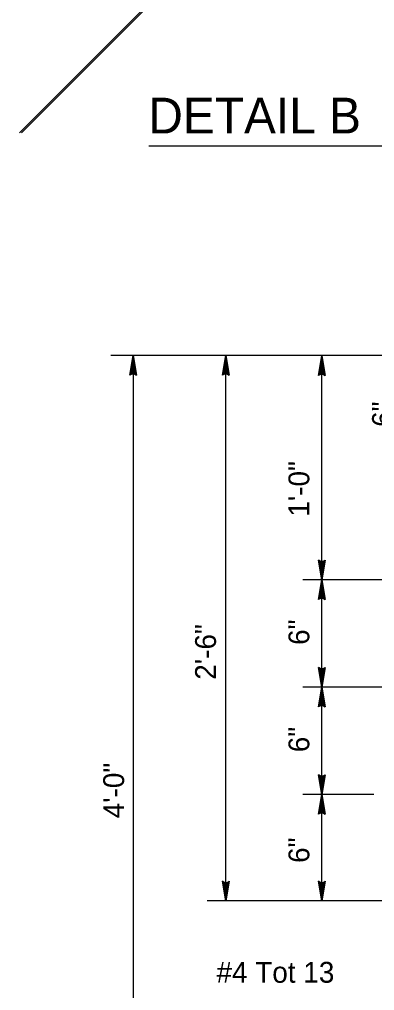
# Model space of a CAD drawing. Extents: x -900 to 860, y -510 to 676.
# Drawn here: x 251.6 to 370.7, y -71.5 to 254.3 of the extents above; entities that cross this region are included whole.
import ezdxf

# ---------------------------------------------------------------- set-up
doc = ezdxf.new("R2010")
doc.units = 0
for name, color, linetype in [('12 Coord Grid', 7, 'Continuous'), ('14 Ramp Anno', 7, 'Continuous'), ('212 Leaders and Dim Lines', 7, 'Continuous'), ('214 Text and Titles', 7, 'Continuous')]:
    doc.layers.add(name, color=color, linetype=linetype)

msp = doc.modelspace()

# ---------------------------------------------------------------- linework, layer by layer
at = {"layer": '12 Coord Grid'}
for p, q in [((288.64, 134.94), (289.74, 141.54)), ((288.92, 135.11), (289.74, 141.54)), ((289.74, 141.54), (289.19, 135.28)), ((289.74, 141.54), (289.47, 135.45)), ((289.74, 135.62), (289.74, 141.54)), ((289.74, 141.54), (290.85, 134.94)), ((290.29, 135.28), (289.74, 141.54)), ((290.02, 135.45), (289.74, 141.54)), ((289.74, 141.54), (290.57, 135.11)), ((319.75, 134.94), (320.85, 141.54)), ((320.03, 135.11), (320.85, 141.54)), ((320.85, 141.54), (320.3, 135.28)), ((320.85, 141.54), (320.58, 135.45)), ((320.85, 135.62), (320.85, 141.54)), ((320.85, 141.54), (321.96, 134.94)), ((321.41, 135.28), (320.85, 141.54)), ((321.13, 135.45), (320.85, 141.54)), ((320.85, 141.54), (321.68, 135.11)), ((351.91, 134.83), (353.01, 141.43)), ((352.18, 135), (353.01, 141.43)), ((353.01, 141.43), (352.46, 135.17)), ((353.01, 141.43), (352.73, 135.34)), ((353.01, 135.51), (353.01, 141.43)), ((353.01, 141.43), (354.11, 134.83)), ((353.56, 135.17), (353.01, 141.43)), ((353.28, 135.34), (353.01, 141.43)), ((353.01, 141.43), (353.83, 135)), ((289.19, 135.28), (288.64, 134.94)), ((289.19, 135.28), (289.74, 135.62)), ((289.74, 135.62), (290.29, 135.28)), ((290.29, 135.28), (290.85, 134.94)), ((320.3, 135.28), (319.75, 134.94)), ((320.3, 135.28), (320.85, 135.62)), ((320.85, 135.62), (321.41, 135.28)), ((321.41, 135.28), (321.96, 134.94)), ((352.46, 135.17), (351.91, 134.83)), ((352.46, 135.17), (353.01, 135.51)), ((353.01, 135.51), (353.56, 135.17)), ((353.56, 135.17), (354.11, 134.83)), ((352.45, 72.56), (351.9, 72.9)), ((353.01, 66.3), (351.9, 72.9)), ((353.01, 66.3), (352.18, 72.73)), ((352.45, 72.56), (353.01, 66.3)), ((353.01, 72.22), (352.45, 72.56)), ((352.73, 72.39), (353.01, 66.3)), ((354.11, 72.9), (353.01, 66.3)), ((353.83, 72.73), (353.01, 66.3)), ((353.01, 66.3), (353.56, 72.56)), ((353.56, 72.56), (353.01, 72.22)), ((353.01, 66.3), (353.28, 72.39)), ((353.01, 72.22), (353.01, 66.3)), ((353.56, 72.56), (354.11, 72.9)), ((351.91, 59.7), (353.01, 66.3)), ((352.18, 59.87), (353.01, 66.3)), ((353.01, 66.3), (352.46, 60.04)), ((353.01, 66.3), (352.73, 60.21)), ((353.01, 60.38), (353.01, 66.3)), ((353.01, 66.3), (354.11, 59.7)), ((353.56, 60.04), (353.01, 66.3)), ((353.28, 60.21), (353.01, 66.3)), ((353.01, 66.3), (353.83, 59.87)), ((352.46, 60.04), (351.91, 59.7)), ((352.46, 60.04), (353.01, 60.38)), ((353.01, 60.38), (353.56, 60.04)), ((353.56, 60.04), (354.11, 59.7)), ((352.45, 36.56), (351.9, 36.9)), ((353.01, 30.3), (351.9, 36.9)), ((353.01, 30.3), (352.18, 36.73)), ((352.45, 36.56), (353.01, 30.3)), ((353.01, 36.22), (352.45, 36.56)), ((352.73, 36.39), (353.01, 30.3)), ((354.11, 36.9), (353.01, 30.3)), ((353.83, 36.73), (353.01, 30.3)), ((353.01, 30.3), (353.56, 36.56)), ((353.56, 36.56), (353.01, 36.22)), ((353.01, 30.3), (353.28, 36.39)), ((353.01, 36.22), (353.01, 30.3)), ((353.56, 36.56), (354.11, 36.9)), ((351.91, 23.7), (353.01, 30.3)), ((352.18, 23.87), (353.01, 30.3)), ((353.01, 30.3), (352.46, 24.04)), ((353.01, 30.3), (352.73, 24.21)), ((353.01, 24.38), (353.01, 30.3)), ((353.01, 30.3), (354.11, 23.7)), ((353.56, 24.04), (353.01, 30.3)), ((353.28, 24.21), (353.01, 30.3)), ((353.01, 30.3), (353.83, 23.87)), ((352.46, 24.04), (351.91, 23.7)), ((352.46, 24.04), (353.01, 24.38)), ((353.01, 24.38), (353.56, 24.04)), ((353.56, 24.04), (354.11, 23.7)), ((352.45, 0.56), (351.9, 0.9)), ((353.01, -5.7), (351.9, 0.9)), ((353.01, -5.7), (352.18, 0.73)), ((352.45, 0.56), (353.01, -5.7)), ((353.01, 0.22), (352.45, 0.56)), ((352.73, 0.39), (353.01, -5.7)), ((354.11, 0.9), (353.01, -5.7)), ((353.83, 0.73), (353.01, -5.7)), ((353.01, -5.7), (353.56, 0.56)), ((353.56, 0.56), (353.01, 0.22)), ((353.01, -5.7), (353.28, 0.39)), ((353.01, 0.22), (353.01, -5.7)), ((353.56, 0.56), (354.11, 0.9)), ((351.91, -12.3), (353.01, -5.7)), ((352.18, -12.13), (353.01, -5.7)), ((353.01, -5.7), (352.46, -11.96)), ((353.01, -5.7), (352.73, -11.79)), ((353.01, -11.62), (353.01, -5.7)), ((353.01, -5.7), (354.11, -12.3)), ((353.56, -11.96), (353.01, -5.7)), ((353.28, -11.79), (353.01, -5.7)), ((353.01, -5.7), (353.83, -12.13)), ((352.46, -11.96), (351.91, -12.3)), ((352.46, -11.96), (353.01, -11.62)), ((353.01, -11.62), (353.56, -11.96)), ((353.56, -11.96), (354.11, -12.3)), ((320.3, -35.21), (319.75, -34.87)), ((320.85, -41.47), (319.75, -34.87)), ((320.85, -41.47), (320.03, -35.04)), ((320.3, -35.21), (320.85, -41.47)), ((320.85, -35.55), (320.3, -35.21)), ((320.58, -35.38), (320.85, -41.47)), ((321.96, -34.87), (320.85, -41.47)), ((321.68, -35.04), (320.85, -41.47)), ((320.85, -41.47), (321.41, -35.21)), ((321.41, -35.21), (320.85, -35.55)), ((320.85, -41.47), (321.13, -35.38)), ((320.85, -35.55), (320.85, -41.47)), ((321.41, -35.21), (321.96, -34.87)), ((352.45, -35.21), (351.9, -34.87)), ((353.01, -41.47), (351.9, -34.87)), ((353.01, -41.47), (352.18, -35.04)), ((352.45, -35.21), (353.01, -41.47)), ((353.01, -35.55), (352.45, -35.21)), ((352.73, -35.38), (353.01, -41.47)), ((354.11, -34.87), (353.01, -41.47)), ((353.83, -35.04), (353.01, -41.47)), ((353.01, -41.47), (353.56, -35.21)), ((353.56, -35.21), (353.01, -35.55)), ((353.01, -41.47), (353.28, -35.38)), ((353.01, -35.55), (353.01, -41.47)), ((353.56, -35.21), (354.11, -34.87))]:
    msp.add_line(p, q, dxfattribs=at)
at = {"layer": '14 Ramp Anno'}
msp.add_line((295.05, 211.83), (385.88, 211.83), dxfattribs=at)
at = {"layer": '212 Leaders and Dim Lines'}
for p, q in [((251.58, 216.25), (403.6, 368.27)), ((252.28, 216.25), (404.3, 368.27)), ((463.33, 141.54), (282.24, 141.54)), ((289.74, 141.54), (289.74, -146.46)), ((320.85, -41.47), (320.85, 141.54)), ((353.01, 66.3), (353.01, 141.43)), ((509.64, 66.3), (346.71, 66.3)), ((353.01, 30.3), (353.01, 66.3)), ((509.64, 30.3), (346.71, 30.3)), ((353.01, -5.7), (353.01, 30.3)), ((370.54, -5.7), (346.71, -5.7)), ((353.01, -41.47), (353.01, -5.7)), ((470.17, -41.47), (314.55, -41.47))]:
    msp.add_line(p, q, dxfattribs=at)

# ---------------------------------------------------------------- texts
at = {"layer": '12 Coord Grid'}
msp.add_text('DETAIL B', height=12.002, dxfattribs=at).set_placement((294.83, 215.99))
at = {"layer": '212 Leaders and Dim Lines'}
for s, p in [('6"', (376.89, 117.56)), ('1\'-0"', (348.85, 87.46)), ('6"', (348.85, 44.43)), ('2\'-6"', (317.53, 32.76)), ('6"', (348.85, 8.43)), ('4\'-0"', (286.7, -13.73)), ('6"', (348.85, -28.7))]:
    msp.add_text(s, height=7, rotation=90, dxfattribs=at).set_placement(p)
at = {"layer": '214 Text and Titles'}
msp.add_text('#4 Tot 13', height=7, dxfattribs=at).set_placement((317.69, -68.89))

doc.saveas('drawing.dxf')
